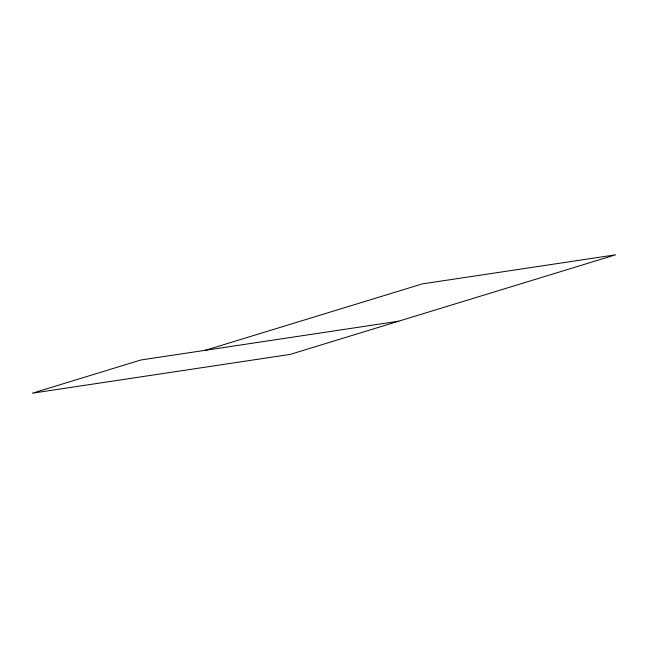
<?xml version="1.0" encoding="UTF-8"?>
<svg xmlns="http://www.w3.org/2000/svg" width="648" height="648" viewBox="0 0 648 648"><rect width="100%" height="100%" fill="white"/><g stroke="black" fill="none" stroke-linecap="round" stroke-linejoin="round"><path stroke-width="0.97" d="M205.319 350.293L422.302 283.897L615.6 254.81L290.134 354.407L32.4 393.19L140.891 359.988L398.625 321.214"/></g></svg>
